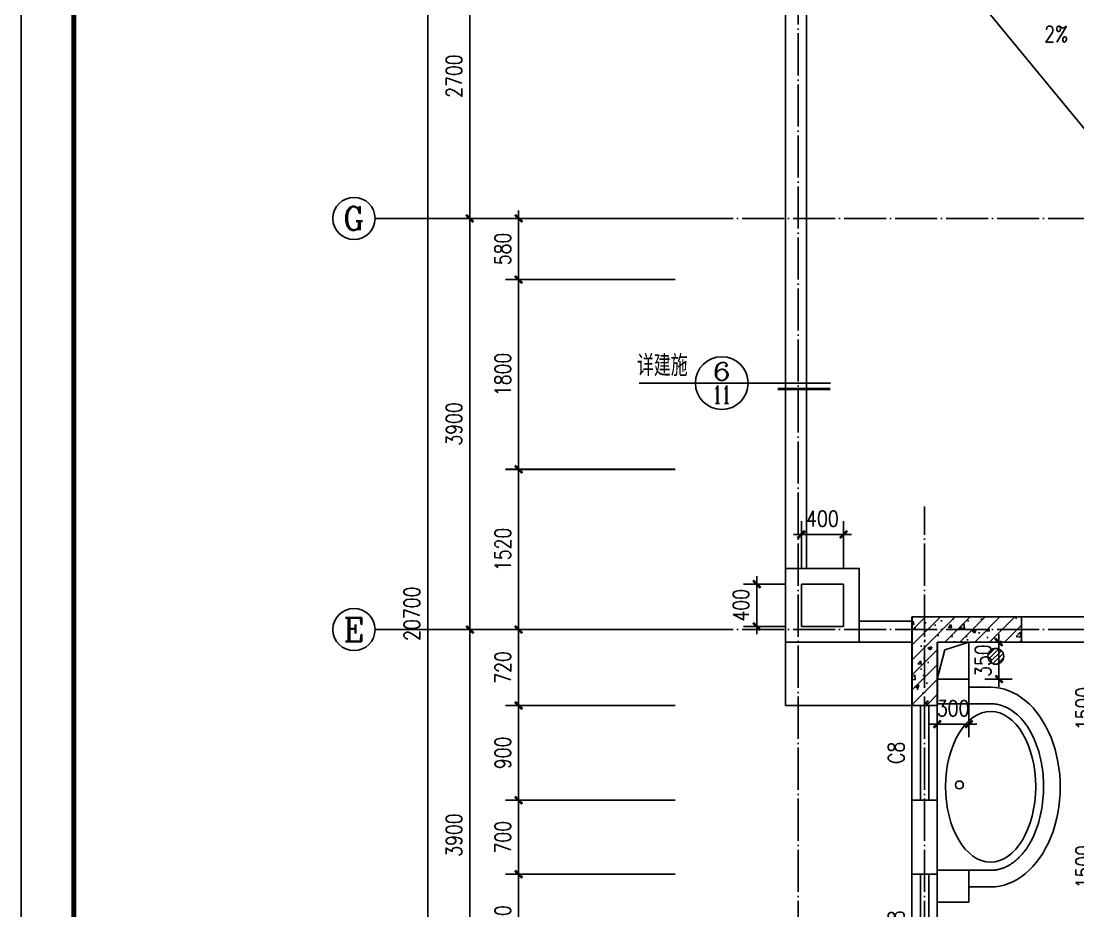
# Model space of a CAD drawing. Extents: x 12400 to 217743, y 90685 to 209848.
# Drawn here: x 110224 to 120252, y 111604 to 120044 of the extents above; entities that cross this region are included whole.
import ezdxf
from ezdxf.enums import TextEntityAlignment as Align

# ---------------------------------------------------------------- set-up
doc = ezdxf.new("R2010")
doc.units = 0
doc.header["$LTSCALE"] = 200
doc.linetypes.add('DOTE', pattern=[2.42, 2, -0.2, 0.02, -0.2])
doc.layers.get('0').update_dxf_attribs({"linetype": 'CONTINUOUS'})
doc.layers.get('DEFPOINTS').update_dxf_attribs({"linetype": 'CONTINUOUS'})
for name, color, linetype in [('AXIS', 3, 'CONTINUOUS'), ('AXIS_TEXT', 7, 'CONTINUOUS'), ('COLUMN', 4, 'CONTINUOUS'), ('DOTE', 1, 'DOTE'), ('HATCH', 8, 'CONTINUOUS'), ('LVTRY', 6, 'CONTINUOUS'), ('PUB_DIM', 3, 'CONTINUOUS'), ('PUB_TITLE', 143, 'CONTINUOUS'), ('WALL', 4, 'CONTINUOUS'), ('WINDOW', 2, 'CONTINUOUS')]:
    doc.layers.add(name, color=color, linetype=linetype)
doc.styles.add('_SIMPLEX', font='SIMPLEX.shx', dxfattribs={"width": 0.8, "bigfont": 'hztxt.shx'})
doc.styles.add('COMP', font='complex', dxfattribs={"bigfont": 'hztxt'})
doc.styles.add('COMPLEX', font='COMPLEX')
doc.styles.add('DIM_FONT', font='SIMPLEX', dxfattribs={"width": 0.8})
doc.styles.add('HZ', font='txt', dxfattribs={"bigfont": 'hztxt'})
doc.styles.add('SIMPLEX', font='SIMPLEX.SHX')
doc.dimstyles.new('DIMN50', dxfattribs={"dimscale": 0.5, "dimtxt": 300, "dimasz": 1, "dimexe": 250, "dimexo": 300, "dimgap": 150, "dimtad": 1, "dimdec": 0, "dimzin": 0, "dimdsep": 46, "dimtxsty": 'DIM_FONT', "dimblk": '_DIMX', "dimblk1": 'DOTSMALL', "dimblk2": 'DOTSMALL', "dimcen": 2.5, "dimclrt": 7, "dimadec": 0, "dimazin": 0, "dimtfac": 1, "dimtdec": 0, "dimtix": 1, "dimtmove": 2, "dimatfit": 3, "dimldrblk": '_DIMX', "dimfxl": 0, "dimtolj": 1, "dimtzin": 0, "dimarcsym": 0})

# ---------------------------------------------------------------- blocks, each defined once
blk = doc.blocks.new('_DIMX')
blk.add_line((-150, 0), (150, 0))
at = {"const_width": 50}
blk.add_lwpolyline([(-70, -70), (70, 70)], dxfattribs=at)
blk = doc.blocks.new('*D1407')
at = {"layer": 'AXIS', "color": 0, "lineweight": -2}
for p, q in [((116431, 124773), (113957, 124773)), ((114082, 124772), (114082, 104073)), ((116431, 104073), (113957, 104073))]:
    blk.add_line(p, q, dxfattribs=at)
at = {"layer": 'DEFPOINTS', "color": 0}
for p in [(116581, 124773), (114082, 104073), (116581, 104073)]:
    blk.add_point(p, dxfattribs=at)
at = {"layer": 'AXIS', "color": 0, "lineweight": -2, "xscale": 0.5, "yscale": 0.5, "zscale": 0.5}
for p, rotation in [((114082, 124773), 90), ((114082, 104073), 270)]:
    blk.add_blockref('_DIMX', p, dxfattribs=dict(at, rotation=rotation))
at = {"layer": 'AXIS', "color": 7, "insert": (113932, 114423), "char_height": 150, "attachment_point": 5, "rotation": 90, "style": 'DIM_FONT'}
blk.add_mtext('\\A1;20700', dxfattribs=at)
blk = doc.blocks.new('_DOTSMALL')
at = {"color": 0, "linetype": 'ByBlock', "const_width": 0.5}
blk.add_lwpolyline([(-0.0625, 0, 1), (0.0625, 0, 1)], format="xyb", close=True, dxfattribs=at)
blk = doc.blocks.new('*D1424')
at = {"layer": 'AXIS', "color": 0, "lineweight": -2}
for p, q in [((116431, 114273), (114357, 114273)), ((114482, 114272), (114482, 110373)), ((116431, 110373), (114357, 110373))]:
    blk.add_line(p, q, dxfattribs=at)
at = {"layer": 'DEFPOINTS', "color": 0}
for p in [(116581, 114273), (114482, 110373), (116581, 110373)]:
    blk.add_point(p, dxfattribs=at)
at = {"layer": 'AXIS', "color": 0, "lineweight": -2, "xscale": 0.5, "yscale": 0.5, "zscale": 0.5}
for p, rotation in [((114482, 114273), 90), ((114482, 110373), 270)]:
    blk.add_blockref('_DIMX', p, dxfattribs=dict(at, rotation=rotation))
at = {"layer": 'AXIS', "color": 7, "insert": (114332, 112323), "char_height": 150, "attachment_point": 5, "rotation": 90, "style": 'DIM_FONT'}
blk.add_mtext('\\A1;3900', dxfattribs=at)
blk = doc.blocks.new('*D1426')
at = {"layer": 'AXIS', "color": 0, "lineweight": -2}
for p, q in [((116431, 118173), (114357, 118173)), ((114482, 118172), (114482, 114273)), ((116431, 114273), (114357, 114273))]:
    blk.add_line(p, q, dxfattribs=at)
at = {"layer": 'DEFPOINTS', "color": 0}
for p in [(116581, 118173), (114482, 114273), (116581, 114273)]:
    blk.add_point(p, dxfattribs=at)
at = {"layer": 'AXIS', "color": 0, "lineweight": -2, "xscale": 0.5, "yscale": 0.5, "zscale": 0.5}
for p, rotation in [((114482, 118173), 90), ((114482, 114273), 270)]:
    blk.add_blockref('_DIMX', p, dxfattribs=dict(at, rotation=rotation))
at = {"layer": 'AXIS', "color": 7, "insert": (114332, 116223), "char_height": 150, "attachment_point": 5, "rotation": 90, "style": 'DIM_FONT'}
blk.add_mtext('\\A1;3900', dxfattribs=at)
blk = doc.blocks.new('_AXISO')
blk.add_circle((0, 0), 0.5)
at = {"layer": 'AXIS_TEXT', "style": 'COMPLEX', "width": 1.041667}
blk.add_attdef('A', text='', height=0.56, dxfattribs=at).set_placement((-0.25, -0.28), (0.25, -0.28), align=Align.FIT)
blk = doc.blocks.new('_WBLK')
for p, q in [((-0.5, 0.5), (0.5, 0.5)), ((0.5, 0.167), (-0.5, 0.167)), ((0.5, -0.167), (-0.5, -0.167)), ((-0.5, -0.5), (0.5, -0.5))]:
    blk.add_line(p, q)
at = {"style": 'SIMPLEX', "flags": 9}
blk.add_attdef('A', text='', height=1, dxfattribs=at).set_placement((0, 1.5), align=Align.MIDDLE)
blk = doc.blocks.new('*D1454')
at = {"layer": 'AXIS', "color": 0, "lineweight": -2}
for p, q in [((116431, 120873), (114357, 120873)), ((114482, 120872), (114482, 118173)), ((116431, 118173), (114357, 118173))]:
    blk.add_line(p, q, dxfattribs=at)
at = {"layer": 'DEFPOINTS', "color": 0}
for p in [(116581, 120873), (114482, 118173), (116581, 118173)]:
    blk.add_point(p, dxfattribs=at)
at = {"layer": 'AXIS', "color": 0, "lineweight": -2, "xscale": 0.5, "yscale": 0.5, "zscale": 0.5}
for p, rotation in [((114482, 120873), 90), ((114482, 118173), 270)]:
    blk.add_blockref('_DIMX', p, dxfattribs=dict(at, rotation=rotation))
at = {"layer": 'AXIS', "color": 7, "insert": (114332, 119523), "char_height": 150, "attachment_point": 5, "rotation": 90, "style": 'DIM_FONT'}
blk.add_mtext('\\A1;2700', dxfattribs=at)
blk = doc.blocks.new('*D1619')
at = {"layer": 'AXIS', "color": 0, "lineweight": -2}
for p, q in [((116431, 111953), (114820, 111953)), ((114945, 111053), (114945, 111952)), ((116431, 111053), (114820, 111053))]:
    blk.add_line(p, q, dxfattribs=at)
at = {"layer": 'DEFPOINTS', "color": 0}
for p in [(114945, 111953), (116581, 111953), (116581, 111053)]:
    blk.add_point(p, dxfattribs=at)
at = {"layer": 'AXIS', "color": 0, "lineweight": -2, "xscale": 0.5, "yscale": 0.5, "zscale": 0.5}
for p, rotation in [((114945, 111953), 90), ((114945, 111053), 270)]:
    blk.add_blockref('_DIMX', p, dxfattribs=dict(at, rotation=rotation))
at = {"layer": 'AXIS', "color": 7, "insert": (114795, 111503), "char_height": 150, "attachment_point": 5, "rotation": 90, "style": 'DIM_FONT'}
blk.add_mtext('\\A1;900', dxfattribs=at)
blk = doc.blocks.new('*D1620')
at = {"layer": 'AXIS', "color": 0, "lineweight": -2}
for p, q in [((116431, 112653), (114820, 112653)), ((114945, 111953), (114945, 112652)), ((116431, 111953), (114820, 111953))]:
    blk.add_line(p, q, dxfattribs=at)
at = {"layer": 'DEFPOINTS', "color": 0}
for p in [(114945, 112653), (116581, 112653), (116581, 111953)]:
    blk.add_point(p, dxfattribs=at)
at = {"layer": 'AXIS', "color": 0, "lineweight": -2, "xscale": 0.5, "yscale": 0.5, "zscale": 0.5}
for p, rotation in [((114945, 112653), 90), ((114945, 111953), 270)]:
    blk.add_blockref('_DIMX', p, dxfattribs=dict(at, rotation=rotation))
at = {"layer": 'AXIS', "color": 7, "insert": (114795, 112303), "char_height": 150, "attachment_point": 5, "rotation": 90, "style": 'DIM_FONT'}
blk.add_mtext('\\A1;700', dxfattribs=at)
blk = doc.blocks.new('*D1621')
at = {"layer": 'AXIS', "color": 0, "lineweight": -2}
for p, q in [((116431, 113553), (114820, 113553)), ((114945, 112653), (114945, 113552)), ((116431, 112653), (114820, 112653))]:
    blk.add_line(p, q, dxfattribs=at)
at = {"layer": 'DEFPOINTS', "color": 0}
for p in [(114945, 113553), (116581, 113553), (116581, 112653)]:
    blk.add_point(p, dxfattribs=at)
at = {"layer": 'AXIS', "color": 0, "lineweight": -2, "xscale": 0.5, "yscale": 0.5, "zscale": 0.5}
for p, rotation in [((114945, 113553), 90), ((114945, 112653), 270)]:
    blk.add_blockref('_DIMX', p, dxfattribs=dict(at, rotation=rotation))
at = {"layer": 'AXIS', "color": 7, "insert": (114795, 113103), "char_height": 150, "attachment_point": 5, "rotation": 90, "style": 'DIM_FONT'}
blk.add_mtext('\\A1;900', dxfattribs=at)
blk = doc.blocks.new('*D1622')
at = {"layer": 'AXIS', "color": 0, "lineweight": -2}
for p, q in [((116431, 114273), (114820, 114273)), ((114945, 113553), (114945, 114272)), ((116431, 113553), (114820, 113553))]:
    blk.add_line(p, q, dxfattribs=at)
at = {"layer": 'DEFPOINTS', "color": 0}
for p in [(114945, 114273), (116581, 114273), (116581, 113553)]:
    blk.add_point(p, dxfattribs=at)
at = {"layer": 'AXIS', "color": 0, "lineweight": -2, "xscale": 0.5, "yscale": 0.5, "zscale": 0.5}
for p, rotation in [((114945, 114273), 90), ((114945, 113553), 270)]:
    blk.add_blockref('_DIMX', p, dxfattribs=dict(at, rotation=rotation))
at = {"layer": 'AXIS', "color": 7, "insert": (114795, 113913), "char_height": 150, "attachment_point": 5, "rotation": 90, "style": 'DIM_FONT'}
blk.add_mtext('\\A1;720', dxfattribs=at)
blk = doc.blocks.new('*D1623')
at = {"layer": 'AXIS', "color": 0, "lineweight": -2}
for p, q in [((116431, 115792), (114820, 115792)), ((114945, 114273), (114945, 115792)), ((116431, 114273), (114820, 114273))]:
    blk.add_line(p, q, dxfattribs=at)
at = {"layer": 'DEFPOINTS', "color": 0}
for p in [(114945, 115792), (116581, 115792), (116581, 114273)]:
    blk.add_point(p, dxfattribs=at)
at = {"layer": 'AXIS', "color": 0, "lineweight": -2, "xscale": 0.5, "yscale": 0.5, "zscale": 0.5}
for p, rotation in [((114945, 115792), 90), ((114945, 114273), 270)]:
    blk.add_blockref('_DIMX', p, dxfattribs=dict(at, rotation=rotation))
at = {"layer": 'AXIS', "color": 7, "insert": (114795, 115033), "char_height": 150, "attachment_point": 5, "rotation": 90, "style": 'DIM_FONT'}
blk.add_mtext('\\A1;1520', dxfattribs=at)
blk = doc.blocks.new('*D1624')
at = {"layer": 'AXIS', "color": 0, "lineweight": -2}
for p, q in [((116431, 117593), (114820, 117593)), ((114945, 115794), (114945, 117593)), ((116431, 115793), (114820, 115793))]:
    blk.add_line(p, q, dxfattribs=at)
at = {"layer": 'DEFPOINTS', "color": 0}
for p in [(114945, 117593), (116581, 117593), (116581, 115793)]:
    blk.add_point(p, dxfattribs=at)
at = {"layer": 'AXIS', "color": 0, "lineweight": -2, "xscale": 0.5, "yscale": 0.5, "zscale": 0.5}
for p, rotation in [((114945, 117593), 90), ((114945, 115793), 270)]:
    blk.add_blockref('_DIMX', p, dxfattribs=dict(at, rotation=rotation))
at = {"layer": 'AXIS', "color": 7, "insert": (114795, 116693), "char_height": 150, "attachment_point": 5, "rotation": 90, "style": 'DIM_FONT'}
blk.add_mtext('\\A1;1800', dxfattribs=at)
blk = doc.blocks.new('*D1625')
at = {"layer": 'AXIS', "color": 0, "lineweight": -2}
for p, q in [((116431, 118173), (114820, 118173)), ((114945, 117594), (114945, 118172)), ((116431, 117593), (114820, 117593))]:
    blk.add_line(p, q, dxfattribs=at)
at = {"layer": 'DEFPOINTS', "color": 0}
for p in [(114945, 118173), (116581, 118173), (116581, 117593)]:
    blk.add_point(p, dxfattribs=at)
at = {"layer": 'AXIS', "color": 0, "lineweight": -2, "xscale": 0.5, "yscale": 0.5, "zscale": 0.5}
for p, rotation in [((114945, 118173), 90), ((114945, 117593), 270)]:
    blk.add_blockref('_DIMX', p, dxfattribs=dict(at, rotation=rotation))
at = {"layer": 'AXIS', "color": 7, "insert": (114795, 117883), "char_height": 150, "attachment_point": 5, "rotation": 90, "style": 'DIM_FONT'}
blk.add_mtext('\\A1;580', dxfattribs=at)
blk = doc.blocks.new('*D1808')
at = {"layer": 'DEFPOINTS', "color": 0}
for p in [(117205, 114703), (117628, 114703), (117628, 114303)]:
    blk.add_point(p, dxfattribs=at)
at = {"layer": 'PUB_DIM', "color": 0, "lineweight": -2}
for p, q in [((117478, 114703), (117080, 114703)), ((117205, 114703), (117205, 114704)), ((117205, 114303), (117205, 114703)), ((117478, 114303), (117080, 114303)), ((117205, 114302), (117205, 114302))]:
    blk.add_line(p, q, dxfattribs=at)
at = {"layer": 'PUB_DIM', "color": 0, "lineweight": -2, "xscale": 0.5, "yscale": 0.5, "zscale": 0.5}
for p, rotation in [((117205, 114703), 270), ((117205, 114303), 90)]:
    blk.add_blockref('_DIMX', p, dxfattribs=dict(at, rotation=rotation))
at = {"layer": 'PUB_DIM', "color": 7, "insert": (117055, 114503), "char_height": 150, "attachment_point": 5, "rotation": 90, "style": 'DIM_FONT'}
blk.add_mtext('\\A1;400', dxfattribs=at)
blk = doc.blocks.new('*D1809')
at = {"layer": 'DEFPOINTS', "color": 0}
for p in [(118028, 115175), (117628, 114703), (118028, 114703)]:
    blk.add_point(p, dxfattribs=at)
at = {"layer": 'PUB_DIM', "color": 0, "lineweight": -2}
for p, q in [((117628, 114853), (117628, 115300)), ((118028, 114853), (118028, 115300)), ((117627, 115175), (117627, 115175)), ((117628, 115175), (118028, 115175)), ((118028, 115175), (118029, 115175))]:
    blk.add_line(p, q, dxfattribs=at)
at = {"layer": 'PUB_DIM', "color": 0, "lineweight": -2, "xscale": 0.5, "yscale": 0.5, "zscale": 0.5}
blk.add_blockref('_DIMX', (117628, 115175), dxfattribs=at)
at = {"layer": 'PUB_DIM', "color": 0, "lineweight": -2, "xscale": 0.5, "yscale": 0.5, "zscale": 0.5, "rotation": 180}
blk.add_blockref('_DIMX', (118028, 115175), dxfattribs=at)
at = {"layer": 'PUB_DIM', "color": 7, "insert": (117828, 115325), "char_height": 150, "attachment_point": 5, "style": 'DIM_FONT'}
blk.add_mtext('\\A1;400', dxfattribs=at)
blk = doc.blocks.new('*D1811')
at = {"layer": 'DEFPOINTS', "color": 0}
for p in [(119860, 114273), (120213, 112773), (120458, 112773)]:
    blk.add_point(p, dxfattribs=at)
at = {"layer": 'PUB_DIM', "color": 0, "lineweight": -2}
for p, q in [((120010, 114273), (120583, 114273)), ((120458, 114272), (120458, 112773)), ((120363, 112773), (120583, 112773))]:
    blk.add_line(p, q, dxfattribs=at)
at = {"layer": 'PUB_DIM', "color": 0, "lineweight": -2, "xscale": 0.5, "yscale": 0.5, "zscale": 0.5}
for p, rotation in [((120458, 114273), 90), ((120458, 112773), 270)]:
    blk.add_blockref('_DIMX', p, dxfattribs=dict(at, rotation=rotation))
at = {"layer": 'PUB_DIM', "color": 7, "insert": (120308, 113523), "char_height": 150, "attachment_point": 5, "rotation": 90, "style": 'DIM_FONT'}
blk.add_mtext('\\A1;1500', dxfattribs=at)
blk = doc.blocks.new('*D1812')
at = {"layer": 'DEFPOINTS', "color": 0}
for p in [(120213, 112773), (119974, 111273), (120458, 111273)]:
    blk.add_point(p, dxfattribs=at)
at = {"layer": 'PUB_DIM', "color": 0, "lineweight": -2}
for p, q in [((120363, 112773), (120583, 112773)), ((120458, 112772), (120458, 111274)), ((120124, 111273), (120583, 111273))]:
    blk.add_line(p, q, dxfattribs=at)
at = {"layer": 'PUB_DIM', "color": 0, "lineweight": -2, "xscale": 0.5, "yscale": 0.5, "zscale": 0.5}
for p, rotation in [((120458, 112773), 90), ((120458, 111273), 270)]:
    blk.add_blockref('_DIMX', p, dxfattribs=dict(at, rotation=rotation))
at = {"layer": 'PUB_DIM', "color": 7, "insert": (120308, 112023), "char_height": 150, "attachment_point": 5, "rotation": 90, "style": 'DIM_FONT'}
blk.add_mtext('\\A1;1500', dxfattribs=at)
blk = doc.blocks.new('_LV13')
at = {"color": 0}
for p, q in [((-0.495, 0.071), (-0.071, 0.495)), ((-0.465, -0.183), (0.183, 0.465)), ((-0.354, -0.354), (0.354, 0.354)), ((-0.183, -0.465), (0.465, 0.183)), ((0.071, -0.495), (0.495, -0.071))]:
    blk.add_line(p, q, dxfattribs=at)
blk.add_circle((0, 0), 0.5)
blk = doc.blocks.new('*D1963')
at = {"layer": 'DEFPOINTS', "color": 0}
for p in [(119218, 114153), (119218, 113803), (119503, 113803)]:
    blk.add_point(p, dxfattribs=at)
at = {"layer": 'PUB_DIM', "color": 0, "lineweight": -2}
for p, q in [((119368, 114153), (119628, 114153)), ((119503, 114153), (119503, 114154)), ((119503, 114153), (119503, 113803)), ((119368, 113803), (119628, 113803)), ((119503, 113802), (119503, 113802))]:
    blk.add_line(p, q, dxfattribs=at)
at = {"layer": 'PUB_DIM', "color": 0, "lineweight": -2, "xscale": 0.5, "yscale": 0.5, "zscale": 0.5}
for p, rotation in [((119503, 114153), 270), ((119503, 113803), 90)]:
    blk.add_blockref('_DIMX', p, dxfattribs=dict(at, rotation=rotation))
at = {"layer": 'PUB_DIM', "color": 7, "insert": (119353, 113978), "char_height": 150, "attachment_point": 5, "rotation": 90, "style": 'DIM_FONT'}
blk.add_mtext('\\A1;350', dxfattribs=at)
blk = doc.blocks.new('*D1964')
at = {"layer": 'DEFPOINTS', "color": 0}
for p in [(118918, 113786), (119218, 113803), (119218, 113376)]:
    blk.add_point(p, dxfattribs=at)
at = {"layer": 'PUB_DIM', "color": 0, "lineweight": -2}
for p, q in [((118918, 113636), (118918, 113251)), ((119218, 113653), (119218, 113251)), ((118917, 113376), (118917, 113376)), ((118918, 113376), (119218, 113376)), ((119218, 113376), (119219, 113376))]:
    blk.add_line(p, q, dxfattribs=at)
at = {"layer": 'PUB_DIM', "color": 0, "lineweight": -2, "xscale": 0.5, "yscale": 0.5, "zscale": 0.5}
blk.add_blockref('_DIMX', (118918, 113376), dxfattribs=at)
at = {"layer": 'PUB_DIM', "color": 0, "lineweight": -2, "xscale": 0.5, "yscale": 0.5, "zscale": 0.5, "rotation": 180}
blk.add_blockref('_DIMX', (119218, 113376), dxfattribs=at)
at = {"layer": 'PUB_DIM', "color": 7, "insert": (119068, 113526), "char_height": 150, "attachment_point": 5, "style": 'DIM_FONT'}
blk.add_mtext('\\A1;300', dxfattribs=at)
blk = doc.blocks.new('_INDEX')
blk.add_line((-0.5, 0), (0.5, 0))
blk.add_circle((0, 0), 0.5)
at = {"style": 'COMP'}
for tag, width, p, p2 in [('1', 2.333333, (-0.17, 0.05), (0.17, 0.05)), ('-', 1.166667, (-0.17, -0.39), (0.17, -0.39))]:
    blk.add_attdef(tag, text='', height=0.34, dxfattribs=dict(at, width=width)).set_placement(p, p2, align=Align.FIT)

msp = doc.modelspace()

# ---------------------------------------------------------------- hatches: boundary and pattern name
at = {"layer": 'HATCH'}
h = msp.add_hatch(dxfattribs=at)
h.set_pattern_fill('AN31C', color=256, scale=500, style=0)
h.set_pattern_definition([(45, (54242.34, 50395.18), (-70.71068, 70.71068), []), (50, (54242.34, 50395.18), (358.6301, -31.3761), [37.5, -412.5]), (355, (54242.34, 50395.18), (-69.3757, 376.096), [30, -330]), (100.4514, (54272.22, 50392.57), (289.2547, 344.7198), [31.8701, -350.571]), (46.1842, (54242.34, 50495.2), (533.6205, -82.7595), [56.25, -618.75]), (96.6356, (54286.8, 50488.3), (467.3314, 487.059), [47.805, -525.8565]), (351.1842, (54242.34, 50495.2), (467.331, 487.0593), [45, -495]), (21, (54292.34, 50470.18), (298.4535, -201.3094), [37.5, -412.5]), (326, (54292.34, 50470.18), (121.6577, 362.575), [30, -330]), (71.4514, (54317.2, 50453.4), (420.1113, 161.2652), [31.8701, -350.571]), (37.5, (54242.34, 50395.18), (6.07993, 166.44693), [0, -326, 0, -335, 0, -331.25]), (7.5, (54242.34, 50395.18), (131.53477, 197.20586), [0, -191, 0, -318.5, 0, -126.25]), (327.5, (54130.84, 50395.18), (266.91122, -11.27744), [0, -125, 0, -390, 0, -517.5]), (317.5, (54080.84, 50395.18), (291.5931, 50.0525), [0, -162.5, 0, -259, 0, -367.5])])
h.paths.add_polyline_path([(119717.795, 114152.868), (119717.795, 114392.868), (118677.795, 114392.868), (118677.795, 113552.868), (118917.795, 113552.868), (118917.795, 114152.868)])

# ---------------------------------------------------------------- linework, layer by layer
for p, q in [((118677.795, 114352.868), (118177.795, 114352.868)), ((117477.795, 114152.868), (117477.795, 113552.868)), ((118989.611, 114081.181), (119217.795, 114152.868)), ((118917.795, 113802.868), (118989.611, 114081.181)), ((118677.795, 113552.868), (117477.795, 113552.868))]:
    msp.add_line(p, q)
for points in [[(118677.795, 114152.868), (117477.795, 114152.868), (117477.795, 120992.868), (118377.795, 120992.868)], [(117677.795, 114852.868), (117677.795, 120292.868)], [(118917.795, 113802.868), (119217.795, 113802.868), (119217.795, 114152.868)]]:
    msp.add_lwpolyline(points)
msp.add_lwpolyline([(117477.795, 114152.868), (118177.795, 114152.868), (118177.795, 114852.868), (117477.795, 114852.868)], close=True)
at = {"layer": 'AXIS'}
for p, q in [((113582.291, 118172.868), (116581.355, 118172.868)), ((113582.291, 114272.868), (116581.355, 114272.868))]:
    msp.add_line(p, q, dxfattribs=at)
at = {"layer": 'COLUMN'}
for p, q in [((119718.097, 114392.868), (118678.295, 114392.868)), ((118678.295, 114392.868), (118678.295, 113552.868)), ((119718.097, 114152.868), (119718.097, 114392.868)), ((118918.295, 113552.868), (118918.295, 114152.868)), ((118918.295, 114152.868), (119718.097, 114152.868)), ((118678.295, 113552.868), (118918.295, 113552.868))]:
    msp.add_line(p, q, dxfattribs=at)
at = {"layer": 'DOTE'}
for p, q in [((117597.795, 103072.868), (117597.795, 125772.868)), ((116581.355, 118172.868), (124648.817, 118172.868)), ((118797.795, 103072.868), (118797.795, 115440.847)), ((116581.355, 114272.868), (128636.274, 114272.868))]:
    msp.add_line(p, q, dxfattribs=at)
at = {"layer": 'LVTRY'}
for p, q in [((119217.795, 113802.868), (119217.795, 113569.006)), ((119425.894, 113726.11), (119217.795, 113726.507)), ((119425.588, 113568.61), (118923.094, 113569.568)), ((119422.582, 111989.113), (118920.083, 111990.071)), ((119217.795, 111989.503), (119217.795, 111685.597)), ((119422.282, 111831.613), (119217.795, 111832.003)), ((119217.795, 111685.597), (118917.795, 111685.597))]:
    msp.add_line(p, q, dxfattribs=at)
msp.add_circle((119127.388, 112798.741), 37.5, dxfattribs=at)
msp.add_ellipse((119424.088, 112778.862), major_axis=(-1.477, 947.255), ratio=0.697154096, start_param=3.136621518, end_param=6.278214172, dxfattribs=at)
msp.add_ellipse((119424.088, 112781.862), major_axis=(-1.363, -714.749), ratio=0.598111228, dxfattribs=at)
msp.add_open_spline([(119422.582, 111989.113), (119434.05, 111989.091), (119445.52, 111989.667), (119468.363, 111992.002), (119479.737, 111993.762), (119502.299, 111998.437), (119513.487, 112001.351), (119535.598, 112008.287), (119546.522, 112012.31), (119568.046, 112021.408), (119578.645, 112026.484), (119604.367, 112040.251), (119619.274, 112049.519), (119648.185, 112070.023), (119662.189, 112081.257), (119689.238, 112105.525), (119702.283, 112118.559), (119727.373, 112146.272), (119739.418, 112160.952), (119776.167, 112210.145), (119798.919, 112247.51), (119834.456, 112318.634), (119848.327, 112351.202), (119872.812, 112419.063), (119883.425, 112454.357), (119901.252, 112526.945), (119908.465, 112564.238), (119919.387, 112640.056), (119923.096, 112681.58), (119926.952, 112759.056), (119927.098, 112798.009), (119923.828, 112875.532), (119920.41, 112911.102), (119910.062, 112987.058), (119903.132, 113024.444), (119885.859, 113097.259), (119875.517, 113132.688), (119851.557, 113200.861), (119837.939, 113233.605), (119807.583, 113295.731), (119790.844, 113325.112), (119754.398, 113379.869), (119734.69, 113405.246), (119698.649, 113444.58), (119683.02, 113459.703), (119650.425, 113487.363), (119633.457, 113499.901), (119601.955, 113519.791), (119587.651, 113527.678), (119558.374, 113541.495), (119543.402, 113547.424), (119512.944, 113557.174), (119497.458, 113560.994), (119466.179, 113566.414), (119450.387, 113568.012), (119431.575, 113568.558), (119428.582, 113568.604), (119425.588, 113568.61)], degree=3, knots=[0, 0, 0, 0, 0.062228189, 0.062228189, 0.124456379, 0.124456379, 0.186684568, 0.186684568, 0.248912757, 0.248912757, 0.311140946, 0.311140946, 0.402625289, 0.402625289, 0.494109632, 0.494109632, 0.585593974, 0.585593974, 0.677078317, 0.677078317, 0.877196766, 0.877196766, 1.030637177, 1.030637177, 1.184077587, 1.184077587, 1.337517997, 1.337517997, 1.490958408, 1.490958408, 1.644398818, 1.644398818, 1.797839229, 1.797839229, 1.951279639, 1.951279639, 2.104720049, 2.104720049, 2.25816046, 2.25816046, 2.41160087, 2.41160087, 2.56504128, 2.56504128, 2.673472293, 2.673472293, 2.781903306, 2.781903306, 2.86776701, 2.86776701, 2.953630714, 2.953630714, 3.039494418, 3.039494418, 3.125358122, 3.125358122, 3.141602894, 3.141602894, 3.141602894, 3.141602894], dxfattribs=at)
at = {"layer": 'PUB_DIM'}
msp.add_line((116088.909, 116611.258), (117904.615, 116611.258), dxfattribs=at)
msp.add_lwpolyline([(119212.489, 120360.014), (120339.038, 118992.816)], dxfattribs=at)
at = {"layer": 'PUB_DIM', "const_width": 25}
msp.add_lwpolyline([(117904.454, 116555.096), (117404.454, 116555.096)], dxfattribs=at)
at = {"layer": 'PUB_TITLE'}
msp.add_lwpolyline([(110224.074, 90975.193), (110224.074, 133025.193), (139924.074, 133025.193), (139924.074, 90975.193)], close=True, dxfattribs=at)
at = {"layer": 'PUB_TITLE', "const_width": 50}
msp.add_lwpolyline([(110724.074, 91475.193), (139424.074, 91475.193), (139424.074, 131775.193), (110724.074, 131775.193)], close=True, dxfattribs=at)
at = {"layer": 'WALL'}
for p, q in [((117627.795, 114702.868), (118027.795, 114702.868)), ((117627.795, 114302.868), (117627.795, 114702.868)), ((118027.795, 114702.868), (118027.795, 114302.868)), ((118677.795, 114392.868), (118677.795, 113552.868)), ((118677.795, 114392.868), (123477.795, 114392.868)), ((118027.795, 114302.868), (117627.795, 114302.868)), ((118917.795, 114152.868), (118917.795, 113552.868)), ((122437.795, 114152.868), (118917.795, 114152.868)), ((118677.795, 113552.868), (118917.795, 113552.868)), ((118677.795, 112652.868), (118677.795, 111952.868)), ((118677.795, 112652.868), (118917.795, 112652.868)), ((118917.795, 112652.868), (118917.795, 111952.868)), ((118677.795, 111952.868), (118917.795, 111952.868))]:
    msp.add_line(p, q, dxfattribs=at)

# ---------------------------------------------------------------- block references
at = {"layer": 'AXIS', "xscale": 400, "yscale": 400, "zscale": 400}
msp.add_blockref('_AXISO', (113382.291, 118172.868), dxfattribs=at).add_auto_attribs({'A': 'G'})
at = {"layer": 'AXIS'}
ref = msp.add_blockref('_AXISO', (113382.291, 114272.868), dxfattribs=dict(at, xscale=400, yscale=400, zscale=400))
ref.add_attrib('A', 'E', dxfattribs={"layer": 'AXIS_TEXT', "height": 224, "style": 'COMPLEX', "width": 1.171875}).set_placement((113282.291, 114160.868), (113482.291, 114160.868), align=Align.FIT)
at = {"layer": 'LVTRY', "xscale": 150, "yscale": 150, "zscale": 150}
msp.add_blockref('_LV13', (119473.636, 114019.418), dxfattribs=at)
at = {"layer": 'PUB_DIM'}
ref = msp.add_blockref('_INDEX', (116872.726, 116611.258), dxfattribs=dict(at, xscale=500, yscale=500, zscale=500))
ref.add_attrib('1', '6', dxfattribs={"layer": '0', "height": 170, "style": 'COMP', "width": 1.5}).set_placement((116787.726, 116636.258), (116957.726, 116636.258), align=Align.FIT)
ref.add_attrib('-', '11', dxfattribs={"layer": '0', "height": 170, "style": 'COMP', "width": 0.875}).set_placement((116787.726, 116416.258), (116957.726, 116416.258), align=Align.FIT)
at = {"layer": 'WINDOW'}
ref = msp.add_blockref('_WBLK', (118797.795, 113102.868), dxfattribs=dict(at, xscale=900, yscale=240.0000000000582, zscale=900, rotation=90))
ref.add_attrib('A', 'C8', dxfattribs={"layer": '0', "height": 150, "rotation": 90, "style": '_SIMPLEX', "width": 0.8, "flags": 8}).set_placement((118527.795, 113102.868), align=Align.MIDDLE)
ref = msp.add_blockref('_WBLK', (118797.795, 111502.868), dxfattribs=dict(at, xscale=900, yscale=240.0000000000145, zscale=900, rotation=90))
ref.add_attrib('A', 'C8', dxfattribs={"layer": '0', "height": 150, "rotation": 90, "style": '_SIMPLEX', "width": 0.8, "flags": 8}).set_placement((118527.795, 111502.868), align=Align.MIDDLE)

# ---------------------------------------------------------------- texts
at = {"color": 7, "style": 'HZ', "width": 0.8}
msp.add_text('详建施', height=200, dxfattribs=at).set_placement((116068.52, 116676.903))
at = {"layer": 'PUB_DIM', "style": 'DIM_FONT', "width": 0.8}
msp.add_text('2%', height=150, dxfattribs=at).set_placement((120159.448, 119846.455), align=Align.RIGHT)

# ---------------------------------------------------------------- dimensions: what is measured, and where the dimension line sits
at = {"layer": 'AXIS'}
for p1, p2, distance, picture, middle in [((116581.355, 124772.868), (116581.355, 104072.868), -2499.064, '*D1407', (113932.291, 114422.868)), ((116580.905476396, 117593.391827806), (116580.905476396, 118172.891827806), 1636.029046685, '*D1625', (114794.876429711, 117883.141827806)), ((116580.905, 115793.392), (116580.905, 117593.392), 1636.029, '*D1624', (114794.876, 116693.392)), ((116580.905476396, 114272.891827806), (116580.905476396, 115792.391827806), 1636.029046685, '*D1623', (114794.876429711, 115032.641827806)), ((116580.905, 113552.892), (116580.905, 114272.892), 1636.029, '*D1622', (114794.876, 113912.892)), ((116580.905, 112652.892), (116580.905, 113552.892), 1636.029, '*D1621', (114794.876, 113102.892)), ((116580.905, 111952.892), (116580.905, 112652.892), 1636.029, '*D1620', (114794.876, 112302.892)), ((116580.905, 111052.892), (116580.905, 111952.892), 1636.029, '*D1619', (114794.876, 111502.892))]:
    dim = msp.add_aligned_dim(p1=p1, p2=p2, distance=distance, dimstyle='DIMN50', dxfattribs=at)
    dim.commit()
    dim.dimension.update_dxf_attribs({"geometry": picture, "text_midpoint": middle})
for base, p1, p2, picture, middle in [((114482.291, 118172.868), (116581.355, 120872.868), (116581.355, 118172.868), '*D1454', (114332.291, 119522.868)), ((114482.291, 114272.868), (116581.355, 118172.868), (116581.355, 114272.868), '*D1426', (114332.291, 116222.868)), ((114482.291, 110372.868), (116581.355, 114272.868), (116581.355, 110372.868), '*D1424', (114332.291, 112322.868))]:
    dim = msp.add_linear_dim(base=base, p1=p1, p2=p2, angle=90, dimstyle='DIMN50', dxfattribs=at)
    dim.commit()
    dim.dimension.update_dxf_attribs({"geometry": picture, "text_midpoint": middle})
at = {"layer": 'PUB_DIM'}
for base, p1, p2, picture, middle in [((118027.795, 115175.498), (117627.795, 114702.868), (118027.795, 114702.868), '*D1809', (117827.795, 115325.498)), ((119217.795, 113376.023), (118917.795, 113785.756), (119217.795, 113802.868), '*D1964', (119067.795, 113526.023))]:
    dim = msp.add_linear_dim(base=base, p1=p1, p2=p2, dimstyle='DIMN50', dxfattribs=at)
    dim.commit()
    dim.dimension.update_dxf_attribs({"geometry": picture, "text_midpoint": middle})
for base, p1, p2, picture, middle in [((117204.943, 114702.868), (117627.795, 114302.868), (117627.795, 114702.868), '*D1808', (117054.943, 114502.868)), ((120457.739, 112772.868), (119860.351, 114272.868), (120212.576, 112772.868), '*D1811', (120307.739, 113522.868)), ((119503.281, 113802.868), (119217.795, 114152.868), (119217.795, 113802.868), '*D1963', (119353.281, 113977.868)), ((120457.739, 111273.19), (120212.576, 112772.868), (119973.898, 111273.19), '*D1812', (120307.739, 112023.029))]:
    dim = msp.add_linear_dim(base=base, p1=p1, p2=p2, angle=90, dimstyle='DIMN50', dxfattribs=at)
    dim.commit()
    dim.dimension.update_dxf_attribs({"geometry": picture, "text_midpoint": middle})

doc.saveas('drawing.dxf')
